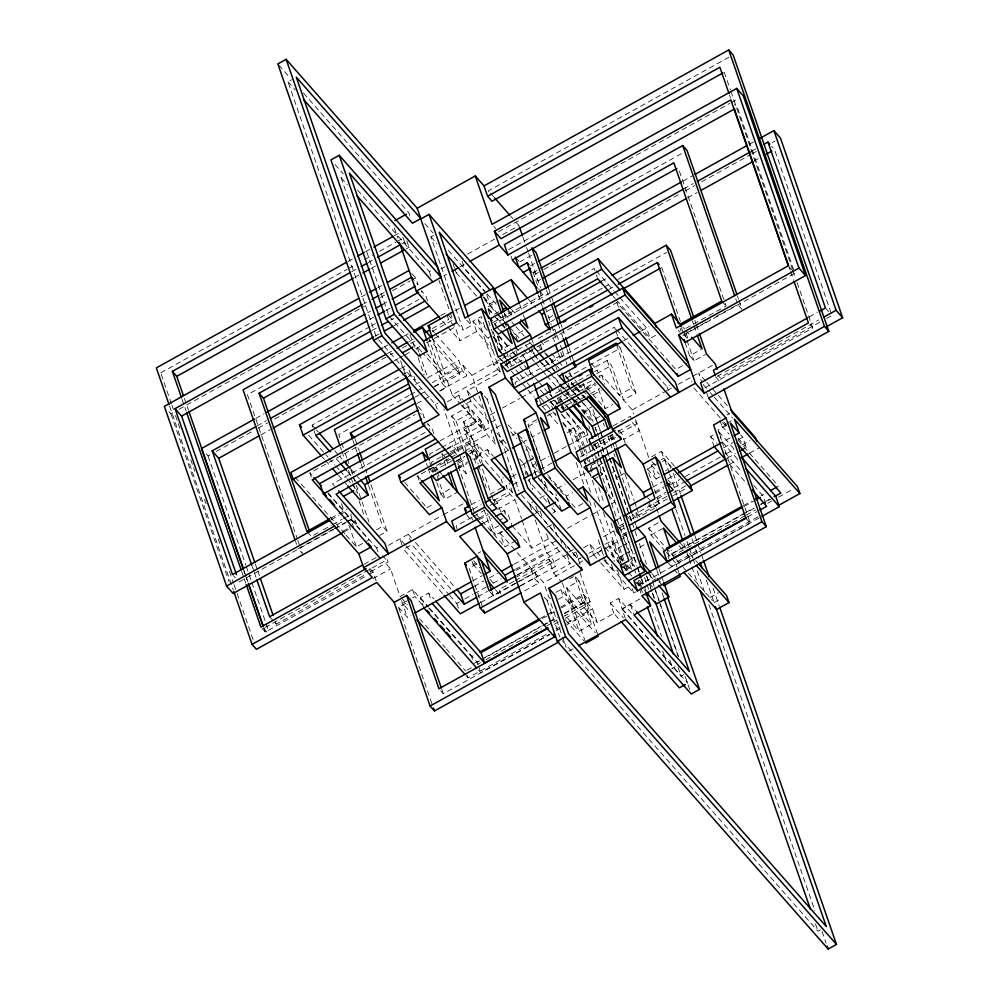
<?xml version="1.0" encoding="UTF-8"?>
<svg xmlns="http://www.w3.org/2000/svg" width="999" height="999" viewBox="0 0 999 999"><rect width="100%" height="100%" fill="white"/><g stroke="black" fill="none" stroke-linecap="round" stroke-linejoin="round"><path stroke-width="0.75" stroke-dasharray="5 3.75" d="M376.024 335.989L287.987 81.756L291.546 79.77M388.449 314.46L341.096 177.71L343.456 176.386M348.039 261.413L353.471 258.391M365.709 251.598L369.792 249.338M394.255 235.739L398.339 233.479M160.702 372.864L346.965 269.405M348.326 268.644L355.12 264.872M364.635 259.578L372.802 255.057M379.595 251.273L395.904 242.208M397.265 241.458L402.709 238.436M729.02 57.18L488.386 190.846L489.285 193.444M351.673 271.778L355.756 269.505M367.982 262.725L373.414 259.703M401.935 243.856L404.657 242.345L409.016 247.315L406.306 248.813M354.682 277.497L358.766 275.225M370.991 268.431L376.423 265.422M468.981 318.219L471.503 325.512L463.199 330.12L430.894 236.813L434.453 234.84M361.488 296.853L365.559 294.58M377.797 287.787L381.88 285.514M363.911 303.746L366.621 302.235M380.207 294.693L384.29 292.42M169.031 411.663L170.904 413.798L173.626 412.287M179.058 409.265L359.877 308.828M361.238 308.067L368.044 304.295M380.282 297.49L385.714 294.48M392.507 290.697L410.189 280.881M411.551 280.132L415.621 277.859L418.019 284.777L414.273 280.519M498.576 231.78L729.707 103.397M731.068 102.647L737.861 98.864M357.567 190.135L429.258 271.566L431.618 270.254M441.108 268.831L444.942 266.708M467.644 254.096L494.655 239.098M502.759 234.59L518.968 225.587L513.873 219.805M367.744 312.699L370.467 311.188M382.692 304.395L386.763 302.135M443.843 275.824L446.541 274.325M460.039 266.82L464.098 264.573M369.667 319.443L373.751 317.183M386.001 310.377L390.085 308.104M454.845 268.943L456.193 272.839L458.566 271.516M369.942 326.685L247.415 394.742L297.365 538.985M371.303 325.924L375.387 323.651M399.9 310.04L418.956 299.45M508.728 249.588L682.991 152.797M371.953 330.532L377.397 327.51M390.996 319.967L393.706 318.456M374.962 336.251L379.046 333.991M394.006 325.686L399.438 322.665M519.642 262L532.405 254.907M255.869 418.331L264.023 413.798M383.666 347.34L387.749 345.08M404.058 336.014L408.141 333.753M440.771 315.622L446.203 312.6L448.601 319.518L455.157 326.96L459.94 340.784L476.535 331.568L493.007 350.274M530.519 265.771L534.602 263.499M682.792 181.194L692.307 175.899M749.412 144.181L753.496 141.92M455.232 310.701L459.278 308.454M257.018 425.936L266.521 420.654M387.462 353.484L391.533 351.211M409.203 341.408L413.274 339.136M432.292 328.571L448.601 319.518M532.917 272.677L536.987 270.417M683.741 188.898L693.256 183.616M751.685 151.161L755.756 148.901M206.169 453.858L208.042 455.981L210.764 454.47M216.196 451.448L252.909 431.056M258.341 428.047L267.857 422.752M274.663 418.981L388.861 355.544M390.222 354.782L392.944 353.271M402.46 347.989L409.253 344.218M410.614 343.456L414.697 341.196M432.367 331.381L452.759 320.055L439.061 280.469M538.436 272.465L535.714 273.976L532.904 270.779M543.881 269.443L679.832 193.918M685.277 190.896L694.792 185.614M701.585 181.843L750.524 154.645M751.885 153.896L757.329 150.874M772.277 142.57L774.999 141.059M483.778 296.89L489.872 303.821L494.617 301.186M489.835 314.423L487.287 307.093L498.489 300.861M260.851 434.89L270.367 429.607M394.006 360.926L398.089 358.666M399.45 357.904L403.521 355.644M404.882 354.882L410.314 351.873M415.746 348.851L419.83 346.578M426.623 342.807L455.157 326.96M540.834 279.37L538.111 280.881L534.365 276.623M687.574 197.864L697.09 192.57M754.158 160.876L758.229 158.616M476.535 331.568L472.939 321.203L481.243 316.596L484.827 326.96M468.956 395.916L467.157 390.734L500.337 372.302L493.793 364.86L478.234 319.942L481.78 317.957M498.826 311.763L493.843 314.535L487.287 307.093M400.574 368.594L405.969 365.609M492.932 322.465L542.894 294.705L540.983 289.173M315.734 435.477L312.138 425.112L400.774 375.874M402.147 375.124L408.966 371.328M495.541 326.336L494.642 323.738L594.193 268.444L595.991 273.626M408.216 376.723L410.914 375.224L415.272 380.182L413.936 376.298M491.933 335.776L488.374 337.749L500.337 372.302M415.522 384.49L419.58 382.242M427.697 377.734L458.803 360.452L462.387 370.816L466.758 375.786L439.772 390.771M547.165 311.363L551.223 309.116M601.273 281.318L606.68 278.309M427.497 354.233L444.967 374.088L457.417 367.17L459.802 374.088L447.365 380.994L422.902 353.209M522.952 330.769L515.484 334.915L513.424 332.58M409.066 395.467L338.736 434.528L341.258 441.833M410.427 394.717L415.834 391.708M417.182 390.959L423.951 387.2M432.067 382.692L463.174 365.409L471.903 375.337L478.509 394.393M548.826 317.832L552.884 315.572M559.652 311.825L602.934 287.774M604.283 287.025L611.051 283.266M617.807 279.52L666.508 252.472M415.159 397.053L419.218 394.805M420.567 394.056L427.31 390.309M434.053 386.551L462.387 370.816M550.749 321.74L554.795 319.493M608.766 289.51L612.812 287.262M434.14 386.9L441.608 382.754L445.979 387.724L439.76 391.183M493.131 331.593L499.675 350.499L509.627 344.98M416.833 403.509L423.588 399.762M424.937 399.013L431.68 395.267M471.903 375.337L529.982 343.082L531.768 348.264M538.274 338.474L554.87 329.258L556.393 333.654M493.793 364.86L502.085 360.252M311.326 477.11L309.89 472.964L415.134 414.498M506.193 363.923L616.833 302.46L675.824 369.468L687.012 363.249M447.365 380.994L452.147 394.817L499.413 368.569M504.82 365.572L535.102 348.738L538.061 352.098M378.571 339.76L435.514 404.458L437.887 403.146M532.217 349.563L533.566 353.446L541.858 348.838L544.917 352.31M447.377 401.723L458.866 395.342L464.822 402.11M503.958 362.375L508.641 367.694L523.951 359.19M488.623 421.403L470.754 401.099L462.45 405.706L484.303 430.532L490.222 427.235M463.786 451.098L451.635 416.009L468.219 406.793L472.589 411.75L476.186 422.115L467.882 426.723L463.511 421.765L471.815 417.157L468.219 406.793M552.072 363.299L551.173 360.714L559.477 356.106L562.1 359.078M425.212 432.355L332.48 483.853L334.54 486.201M484.328 396.041L487.137 399.225L490.696 397.252M451.635 416.009L455.994 420.966L472.589 411.75M440.047 440.909L479.145 419.193L483.516 424.163L487.1 434.528L495.841 444.455L491.058 430.631L494.792 428.559M352.21 484.677L356.268 489.285L358.641 487.962M473.838 459.79L477.847 457.554L475.462 450.649L468.906 443.194L464.11 429.383L480.706 420.167L484.303 430.532M490.359 414.797L495.754 411.8M502.509 408.054L520.067 398.301M521.416 397.552L533.566 390.796M623.663 340.759L627.709 338.499M641.221 331.006L648.988 326.685M440.372 448.126L429.595 454.108L431.093 458.454M441.72 447.377L483.516 424.163M566.47 378.084L588.036 366.096M589.385 365.347L620.391 348.127L635.951 393.057L623.501 399.962L611.538 365.409L607.167 360.439L593.793 367.882M491.146 422.34L497.377 418.881M447.077 448.489L452.472 445.492L459.028 452.934L443.793 408.953M446.603 449.625L482.729 429.558L479.145 419.193M616.283 299.837L650.212 338.374L658.503 333.766M331.031 518.081L347.078 509.165M448.776 452.684L431.381 462.35L432.717 466.233M450.112 451.935L472.852 439.298L476.448 449.675L480.819 454.632L472.789 459.09M555.806 393.219L589.26 374.65M594.617 371.665L597.29 370.179L599.987 377.959M496.028 427.872L502.247 424.413M330.981 519.817L339.073 515.322M340.422 514.572L344.468 512.325L341.121 502.647M450.174 453.608L468.906 443.194M450.824 454.657L487.1 434.528M596.815 373.589L611.538 365.409M418.981 480.132L417.545 475.986L449.662 458.141M450.999 457.405L457.692 453.683M541.982 406.855L583.453 383.816L605.307 408.641L612.774 404.495M318.007 532.704L311.313 536.426L307.817 532.455M323.351 529.732L331.381 525.274M332.717 524.537L342.083 519.33M343.419 518.593L351.448 514.135M437.087 471.191L435.751 467.307L450.462 459.128M465.184 450.961L477.222 444.268L488.149 456.68M561.525 402.073L560.177 398.189L592.295 380.357M598.988 376.635L601.66 375.149L632.242 409.89L633.678 414.036M685.951 328.321L726.098 306.031L678.234 167.807M337.4 524.487L344.156 520.729M452.559 460.514L429.82 473.151L428.384 469.006M468.618 451.598L471.291 450.112L477.847 457.554M555.943 404.308L594.742 382.754M333.142 529.27L298.089 548.738L302.46 553.708L300.424 547.814M334.49 528.521L345.267 522.539M346.616 521.79L352.01 518.793L356.381 523.751L352.335 525.998M456.381 460.814L464.398 456.356M469.755 453.384L476.448 449.675M584.827 389.473L595.529 383.529M686.538 332.979L710.801 319.493M716.183 316.496L737.761 304.52L742.132 309.49M239.036 581.967L333.479 529.507M334.827 528.758L345.629 522.764M346.978 522.015L351.024 519.767L353.421 526.673M455.382 461.788L464.747 456.593M470.104 453.621L475.462 450.649M682.854 335.452L794.842 273.239L737.399 107.368L734.59 104.171M586.863 389.985L596.228 384.777M457.405 462.087L461.413 459.852L457.667 455.594M474.213 512.125L457.467 463.748L466.171 458.916M536.688 419.742L527.984 424.575L544.23 471.491M499.887 442.207L503.946 439.947M512.05 435.452L517.445 432.455M528.246 426.448L536.351 421.953M547.152 415.946L553.908 412.2L555.894 414.46M560.864 403.708L562.212 407.592L578.796 398.376L577.36 394.23M482.792 464.46L479.208 454.095L487.5 449.488L493.456 456.256M342.894 531.243L350.986 526.748M458.066 467.27L467.432 462.062M562.025 406.568L563.773 408.554L567.782 406.331M573.139 403.346L585.177 396.665M590.534 393.693L599.899 388.486M343.956 531.93L350.711 528.171M457.779 468.706L467.145 463.499M593.269 394.667L601.298 390.197M457.467 463.748L466.208 473.676L470.029 471.553M504.37 452.472L508.341 450.262M518.656 435.04L524.275 441.421L526.648 440.097M530.694 434.69L532.567 436.813L540.222 432.555M576.51 403.209L583.678 411.351L591.97 406.743M583.079 412.974L589.01 409.69L593.081 421.441M376.486 529.782L382.704 526.323L387.075 531.293L379.608 535.439M436.763 482.48L440.784 494.068L453.221 487.162M635.951 393.057L631.58 388.087L619.13 395.005L607.167 360.439M685.102 342.719L689.647 355.831L700.848 349.613M346.191 535.239L356.431 546.878L363.898 542.732M365.147 542.032L368.881 539.959L328.196 493.756M426.948 507.704L434.415 503.558M440.784 494.068L445.142 499.038L457.592 492.12M689.647 355.831L694.018 360.801L705.219 354.583M562.924 423.426L569.068 430.394L577.36 425.786L588.573 458.166M567.282 432.654L574.4 428.708L581.518 449.3M581.181 401.248L595.516 417.532L599.063 415.559M599.662 416.508L592.544 420.454L578.309 404.283M519.505 458.753L523.613 463.424L528.596 460.664M529.832 459.965L533.566 457.892M521.64 465.372L527.859 461.913M529.108 461.226L534.078 458.466L538.136 470.192M561.475 414.51L578.721 434.09L584.64 430.806M562.849 422.352L575.761 437.013L584.053 432.405L592.532 456.88M327.934 492.719L376.611 548.026L378.983 546.715M479.208 454.095L501.048 478.908L503.421 477.597M616.595 329.52L666.97 386.75L669.33 385.427M388.474 545.292L442.02 515.546M443.369 514.797L464.985 502.797M511.638 476.885L516.745 474.05M536.288 475.549L532.692 465.184L535.389 463.686M540.796 460.689L548.901 456.181M554.308 453.184L566.458 446.428M567.807 445.679L588.061 434.428M632.242 409.89L667.357 390.384M668.706 389.635L671.403 388.136M678.159 384.39L690.309 377.634L691.658 381.518M692.682 376.323L712.649 365.234M364.061 564.248L377.56 556.755M471.253 504.707L479.283 500.249M489.985 494.305L503.359 486.875M613.086 425.936L630.469 416.271L632.866 423.176L639.422 430.631L623.364 439.548M809.227 316.983L817.332 312.475M512.937 484.665L519.692 480.919M533.191 473.414L538.598 470.417M539.947 469.667L552.097 462.912M473.126 509.203L481.156 504.745M530.357 478.846L527.984 480.157L547.852 502.722M265.06 627.484L384.003 561.413L390.547 568.868L400.124 596.503L412.575 589.597L427.822 606.93M493.718 500.474L508.429 492.295L514.985 499.75L521.59 518.806M612.799 434.328L591.396 446.216L595.129 450.474M618.156 431.356L632.866 423.176M717.182 376.348L818.543 320.042M269.618 616.72L276.174 624.163L365.222 574.687M370.617 571.69L388.161 561.95L386.238 556.418M489.847 505.469L512.599 492.832L509.24 483.154M593.681 444.63L595.554 446.753L618.294 434.115M619.63 433.379L637.025 423.713L632.342 418.394M819.829 322.178L719.979 377.634L718.119 375.512M826.585 318.431L831.98 315.422L774.537 149.55L771.727 146.366M261.788 628.071L265.284 632.03L367.744 575.124M369.093 574.375L373.127 572.127L376.723 582.504M472.14 517.132L456.093 526.048L457.879 531.231M473.489 516.396L484.19 510.452M493.556 505.244L497.564 503.009L501.161 513.386M580.519 456.93L619.33 435.377M704.957 387.812L812.799 327.909L796.003 279.42M479.395 518.081L487.425 513.623M372.977 578.621L390.547 568.868M478.858 519.817L488.224 514.61M497.589 509.403L514.985 499.75M501.748 511.775L504.12 510.464L508.491 515.422L511.625 524.487M483.766 523.039L491.795 518.581M591.583 465.172L599.238 460.926M500.199 520.029L502.559 518.718M531.68 509.69L529.657 503.821L533.478 501.698M539.86 498.151L546.241 494.605M557.192 488.523L565.159 484.103M573.126 479.682L585.064 473.051M598.576 465.546L603.671 462.712M484.028 509.577L491.121 530.044L498.776 525.786M594.28 479.021L597.827 477.047M599.013 476.386L602.572 474.413L595.042 452.672M491.121 530.044L495.492 535.002L503.146 530.756M515.996 540.646L504.807 546.865L500.012 533.054L502.722 531.543M535.127 513.548L539.173 511.288M547.514 474.75L566.383 496.178L572.764 492.644M529.657 503.821L538.386 513.748L540.884 512.375M612.637 472.515L615.122 471.128M478.109 553.196L480.594 551.81M651.485 456.893L661.438 451.361L674.625 466.333M726.972 414.96L729.457 413.574M552.709 513.186L555.207 511.8L553.184 505.981M615.759 478.171L619.492 476.098M620.741 475.399L624.475 473.326M407.492 600.661L402.522 603.421L409.69 611.563M412.475 597.889L414.96 596.503L423.101 605.756M472.077 561.488L473.026 564.248L476.76 562.175M660.227 476.76L656.181 479.008L651.385 465.184L655.119 463.111M661.338 459.652L663.836 458.266L671.94 467.482M719.992 420.492L721.902 426.011L725.636 423.938M726.872 423.251L733.104 419.792M582.779 503.558L575.312 507.704L546.765 475.274M431.943 703.683L398.564 607.317L409.765 601.098M476.548 563.998L469.08 568.144L482.13 605.831M629.969 519.992L659.402 503.633L647.439 469.08L658.641 462.862M726.66 425.075L717.944 429.907L721.478 440.122M662.412 461.426L664.785 460.114L671.34 467.557L665.409 470.854M423.901 608.029L420.304 597.664L428.596 593.056L433.741 598.888M547.115 527.222L551.848 524.587M714.248 446.753L710.651 436.388L714.21 434.403M398.564 607.317L407.305 617.245L411.138 615.122M472.702 580.918L482.155 575.661M512.075 525.786L531.743 548.126L548.326 538.911L570.179 563.723L553.583 572.939L548.801 559.115L516.683 576.96M567.432 528.296L590.384 515.546M591.733 514.797L599.837 510.302M612 503.546L614.697 502.047L599.462 458.066M730.194 437.887L722.539 442.145L737.749 459.428M474.325 586.288L483.866 580.993M489.323 577.959L497.502 573.414M513.873 564.323L557.504 540.084M652.734 487.187L662.287 481.88M667.744 478.858L675.923 474.313M723.651 447.802L733.191 442.495M738.648 439.473L742.744 437.2L746.328 447.564L743.606 449.075M515.634 569.305L546.403 552.21L552.959 559.652L555.357 566.558L520.304 586.026M654.782 492.007L664.148 486.8M449.662 595.367L456.755 603.433L459.453 601.935M464.847 598.938L472.939 594.455M474.288 593.706L486.413 586.962M493.156 583.216L501.248 578.721M516.071 570.491L557.867 547.277M655.644 492.957L663.736 488.474M670.479 484.727L679.919 479.483M685.302 476.486L720.354 457.018M725.749 454.021L733.84 449.538M741.92 445.042L750.012 440.547M477.909 596.653L487.462 591.358M517.457 574.687L561.101 550.449M656.331 497.552L665.871 492.257M674.05 487.712L683.603 482.405M727.235 458.166L735.426 453.621M517.22 575.224L530.594 567.794L534.19 578.159L538.561 583.116L522.377 592.107M616.233 520.229L621.578 517.257M657.18 498.913L665.209 494.455M513.861 581.368L499.038 589.597L500.474 593.756M515.209 580.619L552.959 559.652M666.92 496.353L635.913 513.573L638.311 520.479M673.663 492.607L685.789 485.864M568.955 552.035L573.701 549.413M480.569 602.572L515.621 583.104M516.97 582.355L566.845 554.645M648.526 504.845L651.148 507.817L667.332 498.838M672.714 495.841L686.201 488.349M729.332 464.398L737.424 459.902M749.562 453.159L758.99 447.914M489.997 591.82L493.494 595.791L534.964 572.752L538.561 583.116M619.268 525.936L624.612 522.964M575.899 552.047L573.339 553.458L574.862 557.854M583.553 547.789L589.934 544.243L602.946 559.028M603.533 536.688L614.16 530.794M619.467 527.834L624.775 524.887M635.963 512.337L639.71 516.595L656.306 507.38L658.216 512.912M520.704 585.651L534.19 578.159M621.191 529.832L623.888 528.334M540.234 511.438L542.757 518.718L578.471 559.115L581.131 557.642M589.085 553.221L603.696 545.104M605.019 544.368L611.65 540.684L618.206 548.126L626.236 571.316M622.502 534.665L626.336 532.529M521.478 494.842L578.433 559.54L580.794 558.216M622.864 536.288L626.91 534.053M589.934 544.243L593.518 554.607L601.823 549.999L598.226 539.635M500.012 533.054L543.706 582.679L577.472 563.923M578.821 563.174L582.867 560.926M589.622 557.18L619.005 540.859M620.279 540.147L626.66 536.6L631.455 550.424L634.502 553.896M665.371 551.311L651.036 535.027L648.638 528.121L659.839 521.89M618.206 548.126L621.765 546.153M622.951 545.491L626.498 543.518L634.527 566.708M569.792 578.721L573.526 576.648M651.036 535.027L663.473 528.109M604.02 556.905L605.369 560.789L607.742 559.477M555.956 592.357L560.938 589.597L591.52 624.338L579.07 631.243L564.81 615.034M621.403 564.248L619.005 557.342L623.988 554.57M625.224 553.883L631.455 550.424M585.339 641.67L566.695 587.837L579.133 580.918L597.777 634.752M639.697 547.277L645.916 543.831M544.28 597.202L547.09 600.387L550.649 598.413M558.354 599.263L563.324 596.503L595.204 632.704M630.107 559.415L633.841 557.33L635.901 559.677M603.958 560.164L613.96 571.54L616.333 570.229M624.924 570.267L633.216 565.659L630.594 562.674M428.846 608.079L471.553 656.605L474.25 655.107M540.359 618.381L545.766 615.384M547.115 614.635L553.858 610.889M560.601 607.13L583.541 594.393L590.097 601.835L564.398 616.108M743.406 505.594L751.51 501.098M760.951 495.854L763.648 494.355M542.395 618.531L554.67 611.713M561.488 607.916L580.581 597.315L584.952 602.285L588.536 612.649L566.97 624.625M743.993 506.543L753.533 501.248M473.951 663.511L479.345 660.514M484.74 657.517L541.408 626.036M542.757 625.287L548.151 622.29M549.5 621.54L557.604 617.045M564.348 613.299L585.938 601.311L592.494 608.753L597.277 622.577L613.873 613.361L620.017 620.342M744.455 513.261L668.893 555.232L666.495 548.314M745.803 512.512L753.895 508.004M760.639 504.258L764.697 502.01M766.046 501.261L770.092 499.013M429.433 608.029L477.11 662.187L479.795 660.689M481.143 659.939L541.808 626.236M543.156 625.486L548.551 622.502M549.9 621.753L556.643 618.006M564.722 613.511L584.952 602.285M754.183 508.279L667.906 556.206L668.806 558.791M760.913 504.532L770.354 499.288M467.02 670.204L472.427 667.207M477.834 664.198L480.544 662.699M485.951 659.69L527.884 636.4M533.291 633.391L541.408 628.883M546.815 625.886L552.222 622.877M553.571 622.127L556.281 620.616M744.742 515.946L673.051 555.756L671.041 549.937M746.091 515.184L755.556 509.927M767.731 503.171L771.79 500.911M778.546 497.165L793.431 488.898M554.17 624.35L558.254 622.077M565.072 618.294L584.165 607.679L580.581 597.315M747.577 516.908L757.13 511.613M600.661 562.712L624.113 589.36L632.404 584.752M466.009 675.549L468.056 677.871L549.213 632.792M555.968 629.033L560.027 626.785M566.795 623.026L592.494 608.753M757.954 516.845L675.449 562.674L676.885 566.82M478.671 670.242L480.694 672.552L549.45 634.365M556.181 630.619L560.227 628.371M759.115 517.894L671.49 566.57L669.255 560.089M440.696 690.734L443.319 693.706L549.912 634.502M721.99 441.57L750.261 523.214L638.274 585.426L639.16 588.011M613.873 613.361L610.277 602.996L618.568 598.389L632.804 614.56M652.347 580.894L655.906 578.921M605.369 560.789L633.766 593.056L636.138 591.733M618.568 598.389L622.165 608.753L640.746 598.426M625.262 618.244L622.115 609.178L630.419 604.57L635.501 610.339M568.993 651.048L573.039 648.788M709.814 597.602L718.518 592.769M714.173 602.559L721.64 598.413M671.628 668.681L675.187 666.708M622.115 609.178L681.106 676.173L684.652 674.2M562.325 640.746L818.031 931.243L820.404 929.919M789.222 266.858L794.842 273.239M825.424 307.979L829.17 312.237M810.177 324.937L812.799 327.909M721.728 301.061L726.098 306.031M682.866 327.085L684.615 329.071M685.639 330.232L690.784 336.076M683.84 334.478L687.337 338.449M678.171 330.132L680.044 332.255M715.821 377.098L720.504 382.417M705.706 381.094L698.613 373.027L701.748 382.105M706.718 382.242L728.021 406.443M703.209 384.553L709.302 391.458M710.314 392.607L713.348 396.066M714.372 397.227L732.629 417.957M596.253 270.779L613.723 290.634M614.747 291.795L618.868 296.466M619.892 297.64L646.615 327.997L650.212 338.374M740.684 434.865L742.744 437.2M613.199 296.328L615.259 298.664M693.905 387.999L722.689 420.704M723.713 421.865L726.797 425.374M738.111 438.224L746.328 447.564M722.564 422.565L726.623 427.185M737.811 439.897L778.496 486.113M721.902 426.011L729.02 434.103M718.955 431.78L735.177 450.212M710.651 436.388L716.82 443.394M725.049 452.734L741.495 471.416M753.833 485.427L763.086 495.941L765.771 503.721M729.67 464.273L747.14 484.115M490.422 193.169L493.481 196.641M510.814 216.321L512.849 218.644M618.643 346.141L620.391 348.127M493.906 226.461L495.779 228.596M745.891 518.256L750.261 523.214M516.158 258.029L518.768 261.014M539.947 291.358L542.894 294.705M591.458 363.561L597.29 370.179M528.508 299.313L535.639 307.417M651.972 461.65L656.942 467.295M667.856 479.707L670.841 483.091M651.385 465.184L659.328 474.2M540.322 340.809L545.442 346.616M551.585 353.596L557.729 360.577M558.753 361.738L562.849 366.396M568.993 373.376L577.185 382.679M578.209 383.841L583.329 389.66M511.476 309.328L516.62 315.16M576.76 383.479L581.893 389.323M582.929 390.484L586.013 393.993M508.291 309.89L513.299 315.584M576.048 386.863L579.108 390.347M583.191 394.98L585.227 397.29M545.929 353.459L548.988 356.93M549.999 358.092L556.106 365.022M557.117 366.171L559.153 368.481M565.247 375.412L570.342 381.193M571.353 382.342L581.518 393.893M582.542 395.055L584.577 397.365M647.439 469.08L656.181 479.008M508.004 311.351L514.148 318.331M538.723 346.253L543.843 352.073M544.867 353.234L547.939 356.73M548.963 357.892L556.131 366.034M565.347 376.498L574.562 386.975M575.586 388.136L580.706 393.943M581.73 395.117L583.778 397.44M551.173 360.714L555.544 365.671M486.101 292.782L464.498 268.232L461.8 260.439M487.137 293.943L497.427 305.644M504.62 313.823L510.801 320.841M511.825 322.003L514.922 325.512M515.946 326.685L524.175 336.039M529.32 341.883L533.441 346.553M534.465 347.727L538.586 352.397M545.791 360.589L556.081 372.277M567.395 385.139L581.805 401.498M582.842 402.672L589.01 409.69M545.916 361.026L551.823 367.732M552.797 368.843L554.77 371.079M566.558 384.478L569.18 387.45M572.002 390.659L578.796 398.376M424.85 223.651L433.042 232.967M448.401 250.412L484.24 291.121M532.03 345.417L538.174 352.385M545.342 360.539L550.461 366.346M551.485 367.507L558.653 375.661M566.845 384.965L568.893 387.287M569.917 388.449L575.037 394.268M576.061 395.429L580.157 400.087M430.894 236.813L437 243.744M533.566 353.446L540.684 361.538M541.708 362.699L547.802 369.63M548.826 370.779L562.037 385.801M563.061 386.95L566.108 390.422M567.132 391.571L573.226 398.501M574.25 399.662L577.297 403.121M278.858 65.085L290.122 77.885M303.434 93.007L408.916 212.824L410.264 216.721M483.316 297.352L496.628 312.475M497.652 313.636L503.796 320.617M504.82 321.778L508.916 326.436M509.94 327.597L519.155 338.062M525.299 345.042L527.347 347.377M528.371 348.539L533.491 354.358M534.515 355.519L538.611 360.164M539.635 361.338L549.875 372.964M550.899 374.126L559.09 383.429M560.114 384.603L564.21 389.248M565.234 390.409L570.354 396.228M571.378 397.39L575.474 402.048M484.64 299.887L495.954 312.724M496.978 313.898L503.146 320.904M504.17 322.078L507.255 325.574M559.178 384.553L563.286 389.223M567.395 393.893L570.479 397.402M571.515 398.564L574.6 402.073M575.624 403.234L593.094 423.089M496.853 317.944L500.861 322.49M501.86 323.626L505.856 328.184M564.622 394.942L567.682 398.414M568.706 399.575L571.765 403.047M287.987 81.756L295.192 89.935M456.193 272.839L476.773 296.216M488.099 309.078L493.244 314.922M494.268 316.096L500.449 323.102M501.473 324.275L505.594 328.946M524.113 350L530.294 357.005M531.318 358.179L534.403 361.688M535.439 362.849L541.608 369.867M542.644 371.041L545.729 374.55M546.753 375.711L560.127 390.909M561.163 392.083L566.308 397.927M656.78 500.661L659.402 503.633M494.642 323.738L496.703 326.074M516.495 348.551L518.431 350.761M522.315 355.169L525.224 358.479M560.177 398.189L562.225 400.499M566.296 405.132L568.331 407.455M647.564 497.452L656.306 507.38M496.665 326.848L499.712 330.307M563.686 402.984L558.616 397.227L560.414 402.41M564.697 404.133L567.744 407.592M498.651 335.402L512.562 351.186M513.548 352.322L516.533 355.706M562.212 407.592L565.184 410.976M566.183 412.1L584.053 432.405M498.626 336.338L508.853 347.952M512.937 352.597L534.415 376.998M535.439 378.159L538.498 381.643M539.522 382.804L543.618 387.45M544.642 388.611L548.726 393.256M549.75 394.418L553.846 399.063M554.857 400.224L559.977 406.044M561.001 407.205L577.36 425.786M680.456 543.206L685.551 549M689.635 553.633L694.73 559.415M695.754 560.576L697.789 562.899M554.083 400.274L558.766 405.594M678.845 545.566L682.941 550.212M687.037 554.87L692.157 560.689M493.069 336.313L505.419 350.349M509.54 355.032L512.624 358.541M513.648 359.702L518.806 365.559M519.83 366.72L523.951 371.403M524.975 372.565L531.156 379.583M540.422 390.109L544.542 394.792M545.566 395.966L549.687 400.636M550.711 401.81L553.808 405.319M562.037 414.672L574.4 428.708M478.234 319.942L487.362 330.307M493.444 337.225L505.619 351.049M553.359 405.282L550.324 401.835L553.009 409.602M499.675 350.499L501.423 352.485M498.301 349.026L501.286 352.41M502.272 353.546L506.243 358.054M507.242 359.178L510.214 362.562L508.878 358.678M335.04 164.548L343.231 173.851M472.939 321.203L489.298 339.785M498.501 350.237L502.597 354.882M503.621 356.044L507.704 360.701M508.728 361.863L511.8 365.347M515.896 369.992L518.956 373.476M519.98 374.637L526.111 381.606M527.135 382.767L531.231 387.412M540.434 397.864L545.541 403.671M546.565 404.832L551.685 410.651M552.697 411.813L556.793 416.458M466.82 320.192L471.503 325.512M600.699 472.277L602.572 474.413M341.096 177.71L347.277 184.728M500.212 358.466L504.333 363.149M505.357 364.31L510.501 370.167M511.538 371.328L515.659 376.011M516.683 377.172L526.972 388.873M528.009 390.047L534.19 397.065M542.42 406.418L547.564 412.262M548.601 413.436L559.927 426.298M499.225 358.291L501.098 360.414M648.638 528.121L675.149 558.229M676.173 559.39L682.28 566.333M683.304 567.494L687.387 572.127M688.398 573.276L712.437 600.574M632.692 514.098L636.438 518.356M666.395 552.472L677.659 565.272M586.401 463.611L584.652 461.625L585.551 464.223M456.655 322.677L463.199 330.12M587.724 471.565L591.47 475.824M608.341 494.83L614.697 502.047M625.799 514.822L631.418 521.203L628.383 512.45M667.994 562.599L673.438 568.768M674.412 569.88L677.322 573.189M411.875 273.601L415.621 277.859M448.076 314.735L452.759 320.055M442.607 321.091L446.69 325.724M447.714 326.885L459.94 340.784M617.919 526.673L626.66 536.6M624.637 541.396L626.498 543.518M657.092 578.271L660.839 582.517M651.835 573.588L657.954 580.531M658.978 581.693L662.037 585.164M649.263 574.85L655.431 581.855M432.292 330.344L434.34 332.655M435.352 333.816L458.803 360.452M649.725 583.94L652.534 587.125M431.718 337.974L457.417 367.17M508.304 424.987L515.496 433.154M521.665 440.159L531.943 451.848M459.802 374.088L429.22 339.348L445.979 387.724M510.639 431.83L516.745 438.773M525.924 449.2L533.066 457.305M622.976 560.476L610.077 545.816L613.661 556.181L621.778 565.397M626.947 564.997L631.917 570.629L629.42 563.436M619.005 557.342L629.195 568.918M639.397 580.494L645.516 587.449M623.451 566.583L631.68 575.923M636.825 581.768L642.981 588.773M644.018 589.934L646.066 592.27M622.789 566.558L627.859 572.315M636.987 582.679L642.057 588.448L639.547 581.206M467.157 390.734L472.127 396.378M473.114 397.502L484.04 409.915M532.692 465.184L539.647 473.089M605.244 547.602L621.253 565.796M634.777 581.455L637.399 584.427M538.274 477.809L558.129 500.374L555.881 493.893M496.89 433.067L507.167 444.742M421.878 352.048L416.783 346.253L418.806 352.123M499.213 439.897L509.403 451.473M388.961 315.934L415.172 345.716L416.521 349.6M465.809 403.246L480.706 420.167M528.371 474.313L524.4 469.792L526.198 474.975M593.518 554.607L599.637 561.563M555.207 511.8L550.836 506.843L547.789 498.051M452.147 394.817L460.015 403.758M461.001 404.87L482.729 429.558M464.11 429.383L472.852 439.298M622.165 608.753L687.699 683.204L686.176 678.783M610.277 602.996L623.501 618.006M512.599 492.832L506.043 485.389L508.429 492.295M575.636 576.947L579.133 580.918M418.144 406.493L421.89 410.751L424.275 417.669L420.542 413.411M456.73 454.533L454.87 452.41L452.472 445.492M548.801 559.115L555.357 566.558M497.564 503.009L493.194 498.051L494.992 503.234M553.583 572.939L561.351 581.768M566.695 587.837L597.277 622.577M442.132 453.596L445.629 457.567M435.751 467.307L437.799 469.642M438.836 470.816L441.908 474.313M476.261 514.448L492.569 532.979M493.593 534.128L504.807 546.865M550.536 598.826L548.488 596.503L543.706 582.679M565.284 619.767L583.778 640.784M429.295 468.369L433.978 473.688M466.958 515.334L471.64 520.654M417.545 475.986L420.529 479.37M404.632 482.355L425.936 506.555M473.676 560.801L479.77 567.707M489.91 579.233L493.968 583.841M473.026 564.248L481.143 573.476M495.342 589.597L501.436 596.515M312.138 425.112L315.222 428.621M316.246 429.782L318.306 432.117M334.752 450.811L338.873 455.482M339.897 456.643L341.958 458.978M351.198 469.493L356.343 475.324M357.367 476.498L359.428 478.833M411.338 537.812L408.254 534.303L410.951 542.082M415.459 542.482L455.544 588.024M336.288 458.841L339.373 462.337M347.602 471.678L351.71 476.348M352.734 477.522L355.819 481.031M450.911 589.048L411.85 544.667L403.559 549.275L443.106 594.218M308.604 435.127L327.872 457.018M328.883 458.166L334.977 465.084M335.989 466.233L339.036 469.692M340.047 470.841L346.129 477.759M347.14 478.908L351.198 483.516M405.032 544.68L399.962 538.911L402.659 546.69M406.044 545.829L448.651 594.218M322.34 457.018L324.363 459.315M325.374 460.477L330.444 466.233M338.561 475.449L346.678 484.665M420.304 597.664L428.421 606.88M309.89 472.964L311.925 475.274M382.542 555.569L388.161 561.95M294.992 477.085L300.112 482.892M301.136 484.053L345.167 534.078M401.148 597.677L407.292 604.657M419.58 618.606L445.179 647.689M446.203 648.851L465.659 670.953M373.127 572.127L368.768 567.17L370.554 572.352M233.416 575.586L235.289 577.722M263.711 628.234L268.394 633.553M724.25 72.215L730.369 89.848M730.868 91.309L792.444 269.131M792.956 270.604L795.504 277.947M729.557 95.167L730.569 98.102M789.098 267.108L790.109 270.042M790.621 271.516L793.681 280.332M737.537 296.241L738.561 299.176M739.073 300.649L741.62 308.017M735.714 298.639L736.738 301.573M694.829 320.304L695.841 323.226M696.353 324.687L698.875 331.98M692.482 321.178L693.493 324.101M694.005 325.562L697.04 334.315M685.963 332.954L687.762 338.137M706.755 392.994L708.553 398.176M719.405 433.067L722.09 440.846M661.713 267.495L680.381 321.441M683.915 331.643L686.45 338.936M686.95 340.384L694.018 360.801M681.593 327.997L683.391 333.179M680.057 328.134L681.068 331.056M666.97 386.75L668.306 390.634M616.833 302.46L618.756 307.992M673.376 473.451L680.506 494.055M694.78 535.264L697.327 542.619M697.839 544.093L700.898 552.922M701.41 554.395L702.934 558.816M713.124 588.249L719.243 605.918M664.785 460.114L669.093 472.552M669.567 473.938L677.734 497.527M692.032 538.823L695.104 547.664M695.604 549.138L698.676 557.991M706.33 580.107L713.985 602.222M661.438 451.361L663.836 458.266M596.44 274.925L597.327 277.51M615.434 329.782L614.535 327.185L514.985 382.48L515.884 385.077M615.884 331.081L617.682 336.263M675.786 508.966L684.952 535.452M686.987 541.346L689.035 547.227M689.547 548.701L692.594 557.529M693.106 559.003L694.642 563.424M697.19 570.779L704.832 592.857M708.915 604.632L814.922 910.776M822.052 931.393L826.136 943.168M616.52 344.618L631.58 388.087M683.741 543.431L685.776 549.325M686.288 550.799L691.395 565.546M691.907 567.02L698.551 586.188M815.484 923.863L818.031 931.243M635.589 419.568L649 458.266M677.359 568.206L678.796 572.352M648.913 501.336L651.148 507.817M601.66 375.149L604.795 384.215M625.137 442.969L622.002 433.891L617.632 428.933L618.98 432.817M598.513 389.023L605.307 408.641M612.612 434.802L614.635 440.621M615.134 442.082L616.645 446.453M659.228 569.393L661.238 575.212M661.738 576.673L663.249 581.031M611.388 434.827L613.411 440.671M625.049 474.25L634.153 500.536M634.652 501.998L636.163 506.381M636.675 507.842L639.71 516.595M610.177 435.427L614.235 447.152M656.955 570.504L660.002 579.308M603.371 423.139L604.383 426.049M607.916 436.263L611.95 447.927M613.973 453.758L614.984 456.668M619.53 469.792L630.631 501.86M662.137 592.844L664.16 598.676M632.23 514.423L634.153 519.955M634.627 521.328L636.063 525.474M592.981 409.69L600.112 430.269M600.624 431.743L609.278 456.743M609.79 458.216L631.68 521.441M632.192 522.914L637.287 537.624M639.323 543.506L646.453 564.085M649.512 572.914L652.06 580.269M652.559 581.73L654.095 586.151M654.595 587.612L678.533 656.73M595.516 417.532L596.528 420.454M597.027 421.915L600.062 430.681M600.574 432.13L605.119 445.279M607.142 451.123L609.165 456.955M609.677 458.416L627.872 510.988M655.344 590.322L658.89 600.536M659.39 601.997L678.608 657.479M685.177 676.473L689.722 689.61M583.453 383.816L585.851 390.734M548.389 287.874L550.924 295.18M551.423 296.641L552.947 301.036M561.051 324.425L562.062 327.347M562.562 328.808L565.097 336.126M569.143 347.814L571.166 353.671M571.678 355.132L573.201 359.515M595.129 427.172L596.64 431.531M597.152 432.992L598.663 437.35M599.163 438.811L604.208 453.359M646.778 576.311L648.788 582.13M649.3 583.578L650.811 587.949M652.822 593.768L654.845 599.587M595.117 427.322L596.128 430.257M599.188 439.073L604.158 453.983M646.515 575.749L648.551 581.618M650.312 587.25L651.823 591.62M652.322 593.081L654.657 599.263M678.071 667.432L681.106 676.173M546.553 290.222L548.576 296.066M549.088 297.527L550.599 301.923M558.703 325.312L559.715 328.234M561.738 334.078L562.749 337M566.808 348.701L568.831 354.545M569.33 356.006L570.854 360.402M597.739 442.332L599.762 448.201M600.274 449.662L601.798 454.058M644.517 577.422L646.54 583.279M647.052 584.752L648.576 589.148M583.678 411.351L584.69 414.298M588.761 426.061L589.785 428.996M594.88 443.706L596.915 449.587M597.427 451.061L599.462 456.943M599.962 458.404L637.137 565.759M637.649 567.232L639.173 571.64M641.72 578.995L643.756 584.877M644.268 586.338L645.791 590.759M651.91 608.403L661.575 636.338M669.73 659.864L672.789 668.693M523.026 237.325L526.073 246.116M526.585 247.577L528.109 251.985M528.608 253.446L540.509 287.787M556.893 335.127L558.416 339.523M560.451 345.392L561.975 349.787M562.474 351.248L565.521 360.052M566.033 361.513L567.045 364.448M569.592 371.778L571.615 377.634M574.487 385.939L576.885 392.844M594.592 443.993L595.554 446.753M597.939 453.671L598.963 456.593M633.841 557.33L636.887 566.133M637.399 567.594L638.923 571.99M641.458 579.32L642.981 583.728M533.041 272.14L539.11 289.635M539.61 291.084L544.655 305.669M545.167 307.118L551.223 324.613M551.723 326.074L553.746 331.905M554.245 333.366L556.78 340.659M560.814 352.322L562.837 358.154M592.532 445.429L594.542 451.223M586.313 430.457L588.349 436.338M591.396 445.154L635.676 573.001M638.224 580.357L640.259 586.226M640.759 587.699L642.794 593.581M662.649 650.886L666.208 661.176M538.274 294.867L540.284 300.699M540.796 302.16L542.307 306.531M553.421 338.611L554.42 341.521M558.466 353.184L559.477 356.106M568.269 383.266L570.054 388.449M639.61 589.31L640.958 593.194M593.031 458.329L595.516 465.522M589.085 459.64L590.609 464.048M591.121 465.522L593.668 472.889M598.763 487.599L604.37 503.796M611.001 522.927L625.274 564.135M625.774 565.609L628.833 574.437M555.993 366.97L556.893 369.555M578.721 434.09L582.729 445.691M583.241 447.14L586.251 455.831M586.75 457.28L588.249 461.625M590.259 467.42L592.769 474.675M632.255 588.711L633.766 593.056M560.614 388.698L561.563 391.458M582.03 450.761L585.601 461.063M589.672 472.827L591.708 478.708M592.22 480.169L600.362 503.708M603.421 512.524L620.729 562.524M575.761 437.013L580.244 449.975M580.744 451.411L585.227 464.373M611.65 540.684L619.63 563.723M510.964 256.069L512.312 259.965M561.975 403.371L563.773 408.554M540.521 344.955L541.858 348.838M630.419 604.57L633.553 613.636M569.068 430.394L575.686 449.525M580.282 462.774L590.471 492.207M594.043 502.509L614.422 561.388M617.482 570.217L624.113 589.36M557.604 398.414L559.403 403.596M576.286 462.724L584.427 486.251M589.522 500.961L591.046 505.369M611.413 564.185L613.96 571.54M519.805 304.545L522.852 313.349M523.364 314.81L524.375 317.744M532.23 340.447L533.191 343.206M533.666 344.593L535.102 348.738M550.811 394.093L551.748 396.79M601.773 550.424L603.571 555.606M529.295 370.204L532.33 379.008M539.448 399.525L541.47 405.394M515.959 336.301L517.395 340.447M504.308 313.374L507.355 322.165M507.854 323.626L508.878 326.561M515.821 350.187L517.619 355.369M566.383 496.178L567.732 500.074M502.047 314.485L504.058 320.317M504.557 321.765L506.58 327.585M576.223 552.634L578.471 559.115M486.738 294.742L489.872 303.821M506.63 352.197L508.429 357.38M561.226 509.865L558.091 500.786L536.238 475.974L524.275 441.421M578.433 559.54L580.219 564.722M579.944 572.514L590.097 601.835M497.664 336.026L503.146 351.86M503.646 353.296L505.644 359.053M506.143 360.502L508.641 367.694M532.567 436.813L544.53 471.366M497.452 336.413L503.034 352.535M544.617 481.243L548.151 491.433M583.541 594.393L585.938 601.311M488.536 321.129L499.075 351.561M564.61 543.531L567.744 552.609M541.183 478.983L544.742 489.248M575.274 577.422L591.52 624.338M547.589 498.501L549.837 504.982M567.032 554.657L570.179 563.723M560.239 538.573L562.474 545.054M553.034 523.938L556.63 534.303M523.613 463.424L532.679 489.622M453.047 263.748L454.395 267.645M546.54 533.728L548.326 538.911M535.851 506.418L538.386 513.748M562.325 582.867L579.07 631.243M560.938 589.597L563.324 596.503M535.239 519.955L546.403 552.21M487.137 399.225L518.943 491.071M479.021 395.866L488.661 423.713M522.09 520.267L531.743 548.126M550.886 603.421L562.05 635.664M562.562 637.137L566.121 647.402M547.09 600.387L559.752 636.937M463.174 365.409L466.758 375.786M429.258 271.566L431.044 276.748M501.048 478.908L502.397 482.792M469.405 397.215L470.754 401.099M487.5 449.488L490.197 457.255M504.12 510.464L505.469 514.348M406.768 240.821L409.016 247.315M427.56 300.861L425.774 295.679L421.403 290.709L423.189 295.891M477.222 444.268L480.819 454.632M458.866 395.342L461.55 403.121M402.859 237.15L404.657 242.345M467.882 426.723L480.507 463.174M482.529 469.006L491.108 493.793M491.608 495.242L494.13 502.534M463.511 421.765L478.159 464.036M478.658 465.497L480.169 469.867M482.192 475.699L486.238 487.362M394.355 227.897L397.902 238.162M432.792 338.898L444.967 374.088M471.291 450.112L476.885 466.233M455.994 420.966L466.121 450.212M488.911 515.996L495.492 535.002M427.497 342.02L441.608 382.754M459.503 454.32L466.208 473.676M419.318 353.584L427.947 378.509M435.514 404.458L437.312 409.64M410.015 334.378L415.06 348.926M418.082 357.654L424.125 375.124M471.59 517.257L472.552 520.017M446.128 459.003L449.113 467.644M491.995 591.47L493.494 595.791M441.758 454.046L443.743 459.802M444.243 461.238L445.741 465.559M433.828 433.753L432.03 428.559L427.659 423.601L429.907 430.082M409.115 370.042L410.914 375.224M400.611 360.789L405.182 373.988M437.537 472.49L438.886 476.373M434.103 467.157L436.613 474.4M437.112 475.849L445.142 499.038M433.166 467.532L434.515 471.416M429.732 462.187L431.243 466.533M431.743 467.982L433.254 472.34M426.473 463.474L427.422 466.246M456.755 603.433L459.003 609.914M477.11 662.187L477.997 664.772M478.446 666.071L480.694 672.552M471.553 656.605L472.515 659.365M467.095 675.099L468.056 677.871M428.596 593.056L431.293 600.824M412.575 589.597L414.96 596.503M355.269 439.448L359.315 451.111M362.849 461.313L366.883 472.977M370.929 484.64L387.075 531.293M441.808 689.335L443.319 693.706M352.922 440.309L354.945 446.141M355.444 447.602L356.968 451.973M361.001 463.636L364.036 472.39M368.569 485.502L382.704 526.323M401.561 600.661L407.305 617.245M341.77 443.294L343.281 447.677M345.304 453.509L346.828 457.892M347.327 459.353L348.851 463.736M350.874 469.58L352.897 475.412M353.396 476.873L369.068 522.14M356.268 489.285L357.617 493.169M376.611 548.026L377.959 551.91M340.434 447.09L341.446 450.012M341.945 451.473L344.48 458.766M348.526 470.454L350.549 476.298M351.049 477.759L352.572 482.13M353.072 483.591L356.106 492.357M359.141 501.111L364.697 517.182M355.032 519.867L356.381 523.751M350.661 514.897L352.01 518.793M348.876 525.049L356.431 546.878M297.864 540.459L299.912 546.341M295.542 541.383L296.553 544.33M255.332 563.973L257.355 569.842M257.867 571.316L259.39 575.724M275.15 621.228L276.174 624.163M252.335 566.808L253.858 571.203M254.37 572.677L256.393 578.546M208.042 455.981L245.779 564.984M246.291 566.445L251.398 581.181M251.898 582.654L265.672 622.427M266.184 623.9L268.731 631.256M184.378 398.376L188.449 410.127M243.918 570.317L245.954 576.198M246.466 577.659L247.989 582.067M263.761 627.622L265.284 632.03M243.818 570.791L244.842 573.738M245.354 575.212L247.902 582.567M182.043 399.288L186.114 411.051M241.583 571.228L243.619 577.11M244.131 578.571L245.654 582.991M161.214 374.325L171.391 403.746M171.903 405.207L173.439 409.627M175.474 415.509L181.069 431.68M190.747 459.615L194.817 471.378M204.495 499.325L206.019 503.733M218.244 539.023L219.768 543.444M229.445 571.378L233.516 583.141M234.028 584.615L236.576 591.97M237.088 593.431L253.384 640.496M169.58 406.131L233.229 589.947M170.904 413.798L229.046 581.705"/><path stroke-width="1.5" d="M303.421 99.288L412.5 223.202L420.804 218.594L417.207 208.217L286.139 59.316L277.834 63.924L373.564 340.372L439.11 414.822L422.515 424.038L405.694 375.449M440.684 276.036L437.55 266.958L339.248 155.282L330.944 159.89L385.989 318.856L418.756 356.081L427.06 351.473L423.464 341.109L397.252 311.326L349.388 173.102L441.133 277.322L416.246 291.146L399.425 242.557M394.867 220.617L406.356 214.236M417.207 208.217L475.274 175.961L484.016 185.889L487.612 196.266L491.983 201.236L722.901 72.964M495.929 292.732L494.58 288.848L429.046 214.398L420.754 219.006L456.655 322.677L423.464 341.109M346.678 262.175L156.331 367.894L169.068 404.657M357.555 256.131L364.348 252.347M373.863 247.065L392.894 236.488M484.016 185.889L728.733 49.95L733.104 54.908L828.833 331.368L708.553 398.176L726.023 418.032L761.925 521.703L766.295 526.673L641.857 595.791L650.599 605.719L634.003 614.934L699.537 689.385L691.246 693.993L625.711 619.542L578.446 645.791M181.531 397.827L172.377 371.366L350.324 272.527M361.188 266.496L366.621 263.474M377.485 257.442L400.574 244.605M487.612 196.266L719.892 67.245L729.045 93.694M172.377 371.366L176.748 376.336L353.334 278.246M362.837 272.964L369.63 269.193M380.494 263.149L403.584 250.324M358.766 298.364L164.348 406.356L226.573 586.051L233.129 593.493L342.607 532.679M369.642 292.32L376.436 288.536M387.312 282.505L409.066 270.417M805.531 275.549L798.975 268.094L678.683 334.915L685.239 342.357L805.531 275.549L743.306 95.854L736.75 88.399L492.032 224.338L475.274 175.961M329.62 520.566L232.48 574.525L175.037 408.653L362.55 304.495M372.065 299.213L378.858 295.442M389.722 289.398L411.463 277.322L413.336 279.458M671.503 314.173L680.244 324.101L721.728 301.061L673.863 162.837L507.942 254.995L499.213 245.067L494.418 231.244L730.843 99.925L788.286 265.796L676.298 327.997L671.503 314.173L654.919 323.389L598.114 258.866L490.272 318.781L493.868 329.146L498.239 334.103L597.777 278.808L612.175 295.155M175.037 408.653L181.593 416.096L365.022 314.21M375.899 308.167L382.692 304.395M392.207 299.113L415.297 286.276M734.677 108.879L500.974 238.699L494.418 231.244M451.948 271.328L458.691 267.57M469.493 261.576L499.213 245.067M366.945 320.966L243.044 389.785L295.03 539.91M377.834 314.91L384.64 311.126M395.529 305.082L418.681 292.22M737.025 294.767L687.087 150.524L682.717 145.554L504.358 244.63L507.942 254.995M385.989 318.856L394.293 314.248L427.06 351.473M329.682 518.831L306.943 531.468L259.078 393.231L370.592 331.293M381.468 325.249L388.274 321.478M399.15 315.434L424.987 301.074M259.078 393.231L263.449 398.201L373.601 337.013M384.478 330.969L392.644 326.436M403.521 320.392L429.358 306.044M676.872 168.556L512.312 259.965L537 287.999M373.564 340.372L381.868 335.764L447.402 410.214L480.581 391.783L482.455 393.918M528.908 264.785L527.16 262.799L518.868 267.407L515.284 257.043M254.508 419.081L201.486 448.539L243.306 569.318M266.745 412.287L382.305 348.102M391.82 342.807L402.697 336.775M413.574 330.731L439.41 316.383M538.686 261.238L681.43 181.943M695.029 174.388L746.69 145.692M760.289 138.137L773.888 130.594L780.444 138.037L842.669 317.732L826.448 326.735M413.748 332.305L422.465 327.472L430.681 336.813M510.452 308.154L492.969 288.299L480.531 295.217L488.598 318.494M523.239 272.365L530.344 268.419M432.28 337.437L428.221 325.711L452.522 312.2M464.685 305.457L480.881 296.453M494.58 288.848L511.176 279.633L527.484 298.152M251.823 565.334L212.175 450.836L255.657 426.685M270.604 418.381L386.101 354.233M396.965 348.201L407.842 342.158M425.499 332.342L429.582 330.082M541.071 268.157L683.741 188.898M697.327 181.356L750.324 151.923M763.91 144.38L767.981 142.108L769.854 144.243M402.41 352.797L412.624 347.128M492.02 320.766L481.543 308.853L464.947 318.069L429.046 214.398M212.175 450.836L218.731 458.291L259.49 435.639M273.077 428.096L392.657 361.675M543.543 277.859L686.213 198.614M701.161 190.31L752.796 161.626M766.383 154.083L771.815 151.061M502.559 309.69L506.293 307.617M321.316 455.869L303.059 435.127L299.475 424.762L399.225 369.343M303.059 435.127L406.868 377.472M493.868 329.146L601.71 269.243L619.967 289.985M408.454 383.978L315.734 435.477L330.12 451.835M410.114 387.5L334.365 429.57L339.922 445.629M538.698 310.901L541.758 314.373L544.467 312.874M555.282 306.855L601.273 281.318M612.087 275.299L666.196 245.255L670.566 250.212L693.818 317.382M352.422 438.861L350.399 433.029L413.811 397.802M541.758 314.373L545.342 324.737L549.4 322.49M557.492 317.994L607.417 290.259M618.206 284.265L657.342 262.525L659.09 264.51M531.755 339.061L530.319 334.915L517.882 341.833L510.864 333.866M415.334 403.309L290.896 472.427L293.294 479.333L358.828 553.783L363.611 567.607L372.352 577.534L252.06 644.355L233.729 591.408M688.261 362.562L622.727 288.112L498.289 357.23L481.543 308.853M563.211 322.202L565.909 320.704M590.197 307.217L592.894 305.719M623.925 288.474L660.364 268.244M293.294 479.333L417.732 410.214M500.686 364.136L625.124 295.017L690.659 369.468L678.209 376.386L619.23 309.378L507.242 371.578L500.686 364.136L505.469 377.959L536.051 412.699L555.194 467.994L590.147 507.704L606.905 556.081L637.487 590.821L761.925 521.703M421.578 419.168L312.287 479.87L326.523 496.041M606.905 556.081L590.309 565.297L524.775 490.846L488.873 387.175L505.469 377.959M424.962 425.099L319.817 483.504L323.414 493.868L380.207 558.391M622.052 327.984L514.21 387.887L510.614 377.522L618.456 317.62L675.262 382.142L678.845 392.507L622.052 327.984L618.456 317.62M323.414 493.868L431.256 433.966M435.626 438.936L336.076 494.23L388.499 553.783L384.915 543.419L338.649 490.871M518.581 392.857L618.119 337.562L670.554 397.115M438.698 441.658L425.224 449.15L428.733 459.29M575.586 365.634L616.021 343.169L617.769 345.154M573.701 360.976L575.724 366.82L559.14 376.036L565.696 383.479L562.1 373.114M343.506 496.366L353.721 490.696M360.452 480.007L364.573 484.677L422.639 452.422L429.433 460.139M534.915 390.047L547.077 383.304L552.897 389.91M622.315 341.508L588.548 360.264L593.693 375.1M633.116 335.502L639.872 331.755M478.059 518.818L455.307 531.456L446.565 521.528L441.783 507.704L429.345 514.622L400.936 482.355L398.551 475.449L445.729 449.238M535.427 399.413L589.348 369.468L617.744 401.723L620.142 408.641L607.692 415.547L585.851 390.734L544.38 413.773L537.824 406.331L535.427 399.413L537.3 401.548M579.07 376.049L581.743 374.563M589.772 370.105L592.444 368.619M364.573 484.677L368.156 495.042L359.865 499.65L347.689 485.826M400.936 482.355L449.475 455.407M537.824 406.331L591.745 376.373L620.142 408.641M453.096 458.778L465.546 451.873L469.905 456.83L486.663 505.219L517.245 539.959L519.642 546.865L507.192 553.783L472.24 514.073L453.096 458.778L422.515 424.038M590.147 507.704L577.709 514.61L542.757 474.912L523.613 419.617L536.051 412.699M226.573 586.051L334.702 525.986M454.732 463.573L419.942 482.892L441.783 507.704M527.884 431.493L526.011 429.37L517.719 433.978L533.279 478.896L561.675 511.163L569.967 506.555L568.618 502.659M456.443 469.443L436.376 480.594L431.693 475.274M590.596 396.153L561.163 412.5L555.544 406.118M473.863 469.418L482.792 464.46L504.645 489.273L488.049 498.489L477.385 467.707M503.034 453.221L491.096 459.852L512.937 484.665M512.325 448.052L521.615 442.894M544.055 430.432L549.163 427.597L544.38 413.773M358.828 553.783L371.266 546.878L368.219 543.406M573.801 405.357L592.145 426.211L604.595 419.293L608.154 429.558M362.712 564.997L269.618 616.72L256.905 580.019M466.471 513.961L464.56 508.429L469.917 505.457M611.738 426.673L588.998 439.31L590.909 444.842M807.879 317.732L713.436 370.192L715.346 375.724M820.029 310.976L825.424 307.979L767.981 142.108M363.611 567.607L446.565 521.528M523.738 478.671L531.843 474.163M554.795 461.413L571.003 452.41L579.745 462.337L621.228 439.298L620.329 436.713M607.692 415.547L612.487 429.37L695.441 383.291L704.183 393.219L824.462 326.398L828.833 331.368M366.071 568.668L260.914 627.072L246.166 584.452M471.79 509.94L451.723 521.091L455.307 531.456M485.164 502.509L490.521 499.537M614.959 430.419L576.148 451.973L579.745 462.337M823.95 317.045L836.113 310.289L842.669 317.732M533.279 478.896L541.57 474.288L569.967 506.555M472.24 514.073L484.69 507.167L519.642 546.865M542.757 474.912L555.194 467.994M480.581 391.783L516.483 495.454L524.775 490.846M491.433 511.388L496.79 508.416L488.049 498.489M482.43 523.788L459.677 536.426L490.259 571.166L484.865 574.163M495.804 516.358L501.161 513.386L507.704 520.829L502.609 523.663M606.231 461.288L612.612 457.742L621.353 467.669L614.747 448.613M624.263 515.771L655.032 498.676L643.069 464.11L625.586 444.268L584.115 467.307L588.249 471.99L596.54 467.382L628.846 560.689L620.554 565.297L624.15 575.661L640.734 566.445L645.104 571.416L628.508 580.631M598.538 473.663L592.619 476.96L606.381 492.594M506.98 528.621L512.075 525.786M506.768 529.295L533.778 514.298M544.58 508.291L555.382 502.297M577.872 489.81L582.966 486.963L613.561 521.715L617.145 532.08L620.641 536.051M252.06 644.355L256.431 649.313L376.723 582.504L394.193 602.347L406.643 595.441L411.014 600.399L441.296 687.874M521.028 592.857L484.64 613.074L480.269 608.104L464.71 563.186L477.16 556.268L489.123 590.834L515.884 575.961M643.069 464.11L655.506 457.205L659.877 462.162L675.436 507.092L630.956 531.805M726.023 418.032L713.586 424.95L745.891 518.256L633.903 580.456L637.487 590.821M414.96 612.986L471.353 581.668M602.547 508.791L609.29 505.044M664.273 474.5L721.353 442.794M734.028 435.764L739.135 432.929L734.34 419.105L799.887 493.556L778.246 505.569M456.58 589.198L460.689 593.868L472.964 587.05M501.598 571.141L512.512 565.084M617.145 447.902L625.711 472.639L643.194 492.495L651.373 487.949M678.646 472.802L718.194 450.836M483.079 550.424L504.932 575.249L514.298 570.042M629.358 506.131L653.446 492.744M666.82 485.314L669.505 483.828M452.972 591.383L464.273 604.233L476.548 597.414M491.545 589.085L494.28 587.562M686.325 480.894L725.873 458.928M739.51 451.348L743.606 449.075M613.561 521.715L616.233 520.229M669.218 492.232L673.239 489.997L666.283 482.105M479.22 603.321L460.352 613.798L444.118 595.367M690.247 486.101L727.984 465.134M741.47 457.654L748.214 453.908M480.269 608.104L519.355 586.401M629.283 525.337L671.066 502.122L675.436 507.092M673.363 501.011L692.232 490.534L689.834 483.616L675.636 467.495M507.192 553.783L523.951 602.16L540.534 592.944L557.292 641.321L828.171 949.05L836.475 944.442L719.755 607.38M836.475 944.442L565.584 636.713L548.838 588.336L582.017 569.905L581.118 567.32M635.327 542.32L645.279 536.788L656.443 569.043M479.645 652.11L539.01 619.13M666.495 548.314L742.057 506.343M755.556 498.851L758.253 497.352M770.391 490.609L777.147 486.863M435.801 601.223L481.031 652.609L539.672 620.042M742.632 507.305L663.536 551.236L667.12 561.6L746.216 517.669M756.268 499.725L760.351 497.452M774.138 496.765L780.881 493.019L737.15 443.344M432.192 603.421L484.615 662.974L547.352 628.134M759.852 510.102L766.67 506.306L752.284 489.96M548.239 628.034L438.948 688.748L406.643 595.441M761.812 516.396L779.332 506.668L775.748 496.303L741.258 457.117M394.193 602.347L430.094 706.018L554.532 636.9L553.633 634.315M557.292 641.321L565.584 636.713M430.094 706.018L434.465 710.988L558.903 641.87M646.053 595.479L648.713 594.005M663.636 585.714L680.232 576.498L679.27 573.726M585.839 643.119L598.276 636.213M663.761 582.492L668.793 597.04L656.355 603.958L647.102 593.443M698.801 564.048L726.623 595.654L729.02 602.559L716.57 609.477L683.803 572.252M685.326 684.515L679.407 687.811L621.041 621.503M691.808 337.25L702.097 348.926L697.539 335.776M731.068 409.902L755.406 437.55L756.755 441.433M739.135 432.929L730.394 423.002L766.295 526.673M745.866 468.643L779.332 506.668M714.248 446.753L726.585 460.764M494.505 197.802L509.79 215.172M672.964 468.643L692.232 490.534M545.342 324.737L548.838 328.708M572.227 362.849L575.724 366.82M589.472 396.64L603.808 412.924L605.332 417.307M520.729 319.83L527.922 328.009L524.887 319.205M588.061 396.328L606.568 417.345L610.102 427.535M508.291 309.89L499.737 300.175L503.796 311.9M519.305 322.402L530.319 334.915M586.238 398.451L604.595 419.293M490.034 289.972L439.185 232.205L468.469 316.758M612.487 429.37L621.228 439.298M420.804 218.594L296.278 77.148L384.827 332.842L443.806 399.85L447.402 410.214M539.035 353.209L543.956 358.791M446.153 254.146L482.754 295.729M572.477 404.945L580.719 414.298L585.289 427.522M500.811 330.744L512.125 343.594L507.08 329.046M569.355 408.616L590.759 432.929L592.682 438.461M568.756 408.741L580.931 422.577M582.954 424.875L587.012 429.483M603.871 455.394L605.619 457.38L645.104 571.416M679.432 542.045L661.088 521.203L659.178 515.671M676.798 543.231L663.473 528.109L670.029 547.027M696.253 565.334L729.02 602.559M356.556 195.267L432.842 281.93M510.614 377.522L512.362 379.508M549.163 427.597L540.422 417.669L557.18 466.046L587.762 500.786L582.966 486.963M636.538 526.86L645.279 536.788M667.12 561.6L649.65 541.745L658.716 567.944M416.246 291.146L440.571 318.781M523.613 419.617L525.362 421.603M488.873 387.175L495.429 394.617L527.747 487.924L586.725 554.932L590.309 565.297M640.621 560.851L650.824 572.427M644.118 569.018L648.239 573.688M658.516 585.364L668.793 597.04M428.221 325.711L430.257 328.022M620.554 565.297L622.302 567.282M636.513 611.5L689.397 671.565L664.16 598.676M494.455 457.38L509.34 474.3L512.487 483.366M516.483 495.454L582.017 569.905M548.838 588.336L555.394 595.779L568.556 633.791L826.323 926.635L715.521 606.643M442.944 475.487L466.333 502.047L468.244 507.579M464.56 508.429L466.433 510.551M421.516 480.494L439.385 500.799L430.831 476.061M485.477 557.342L507.317 582.155M523.951 602.16L554.532 636.9M398.551 475.449L400.574 477.747M488.249 581.53L494.33 588.448M350.399 433.029L354.77 437.987M464.71 563.186L466.458 565.172M319.33 433.291L332.704 448.464M344.006 461.313L350.174 468.319M340.397 463.511L346.566 470.517M356.855 482.192L368.156 495.042M299.475 424.762L301.498 427.06M332.48 468.543L337.55 474.3M313.961 477.584L321.079 485.664M329.583 499.512L334.665 505.282M427.16 610.377L429.195 612.687M434.278 618.456L437.337 621.927M440.384 625.386L444.455 630.007M446.491 632.317L450.549 636.937M423.901 608.029L476.635 667.944M416.858 619.705L464.985 674.375M773.888 130.594L836.113 310.289M728.733 49.95L824.462 326.398M736.75 88.399L798.975 268.094M734.14 108.391L788.586 265.634M794.18 281.805L808.428 322.952L700.586 382.854L704.183 393.219M682.717 145.554L734.702 295.692M799.887 493.556L797.489 486.638L731.955 412.187L723.888 388.911M717.107 369.343L715.197 363.811L706.455 353.883L699.387 333.441M666.196 245.255L691.982 319.717M680.244 324.101L681.143 326.698M684.29 339.598L685.239 342.357M657.342 262.525L678.546 323.763M678.683 334.915L695.441 383.291M677.247 373.614L678.209 376.386M654.919 323.389L656.268 327.285M622.727 288.112L625.124 295.017M681.018 495.529L694.268 533.791M703.446 560.289L709.053 576.473M598.114 258.866L601.71 269.243M677.734 497.527L691.008 535.864M700.199 562.412L702.247 568.306M827.16 946.103L828.171 949.05M655.506 457.205L671.066 502.122M671.99 509.515L682.717 540.471M700.074 590.609L810.376 909.115M643.194 492.495L644.992 497.677M589.348 369.468L591.745 376.373M667.682 597.39L699.537 689.385M612.612 457.742L631.755 513.036M548.389 287.874L536.238 252.784L531.868 247.827L546.041 288.761M553.446 302.497L560.539 322.964M565.596 337.587L568.643 346.353M655.356 601.823L673.526 654.308M551.61 304.845L558.191 323.851M563.261 338.474L566.296 347.24M592.145 426.211L595.704 436.463M602.26 455.332L640.734 566.445M519.468 227.06L522.514 235.851M639.422 573.463L640.946 577.859M646.028 592.519L650.599 605.719M647.377 606.805L657.554 636.201M529.645 267.907L531.081 272.053M527.16 262.799L537.762 293.419M542.819 307.992L550.387 329.857M555.432 344.443L557.954 351.723M586.001 465.522L588.249 471.99M511.176 279.633L519.293 303.084M547.077 383.304L550.349 392.744M555.107 406.493L571.003 452.41M525.736 359.952L528.783 368.743M533.853 383.404L538.936 398.064M508.878 326.561L516.495 348.551M492.969 288.299L501.535 313.037M526.011 429.37L541.57 474.288M503.746 486.688L504.645 489.273M422.465 327.472L426.998 340.559M465.546 451.873L484.69 507.167M504.932 575.249L506.843 580.781M475.024 527.147L490.259 571.166M450.611 471.965L457.592 492.12M481.518 561.238L491.496 590.034M339.248 155.282L394.293 314.248M448.239 472.764L453.221 487.162M483.628 610.177L484.64 613.074M422.639 452.422L425.512 460.714M286.139 59.316L381.868 335.764M460.689 593.868L464.273 604.233M481.031 652.609L484.615 662.974M359.815 452.572L362.337 459.852M367.894 475.886L369.917 481.718M357.467 453.434L360.502 462.187M365.547 476.76L368.069 484.053M433.454 708.066L434.465 710.988M345.492 461.688L346.503 464.61M263.449 398.201L309.278 530.544M218.731 458.291L254.82 562.512M260.414 578.658L273.114 615.347M176.748 376.336L183.354 395.442M188.961 411.6L243.406 568.843M248.501 583.541L263.249 626.161M248.414 584.04L262.687 625.287M186.626 412.512L241.071 569.755M181.593 416.096L236.488 574.637"/></g></svg>
